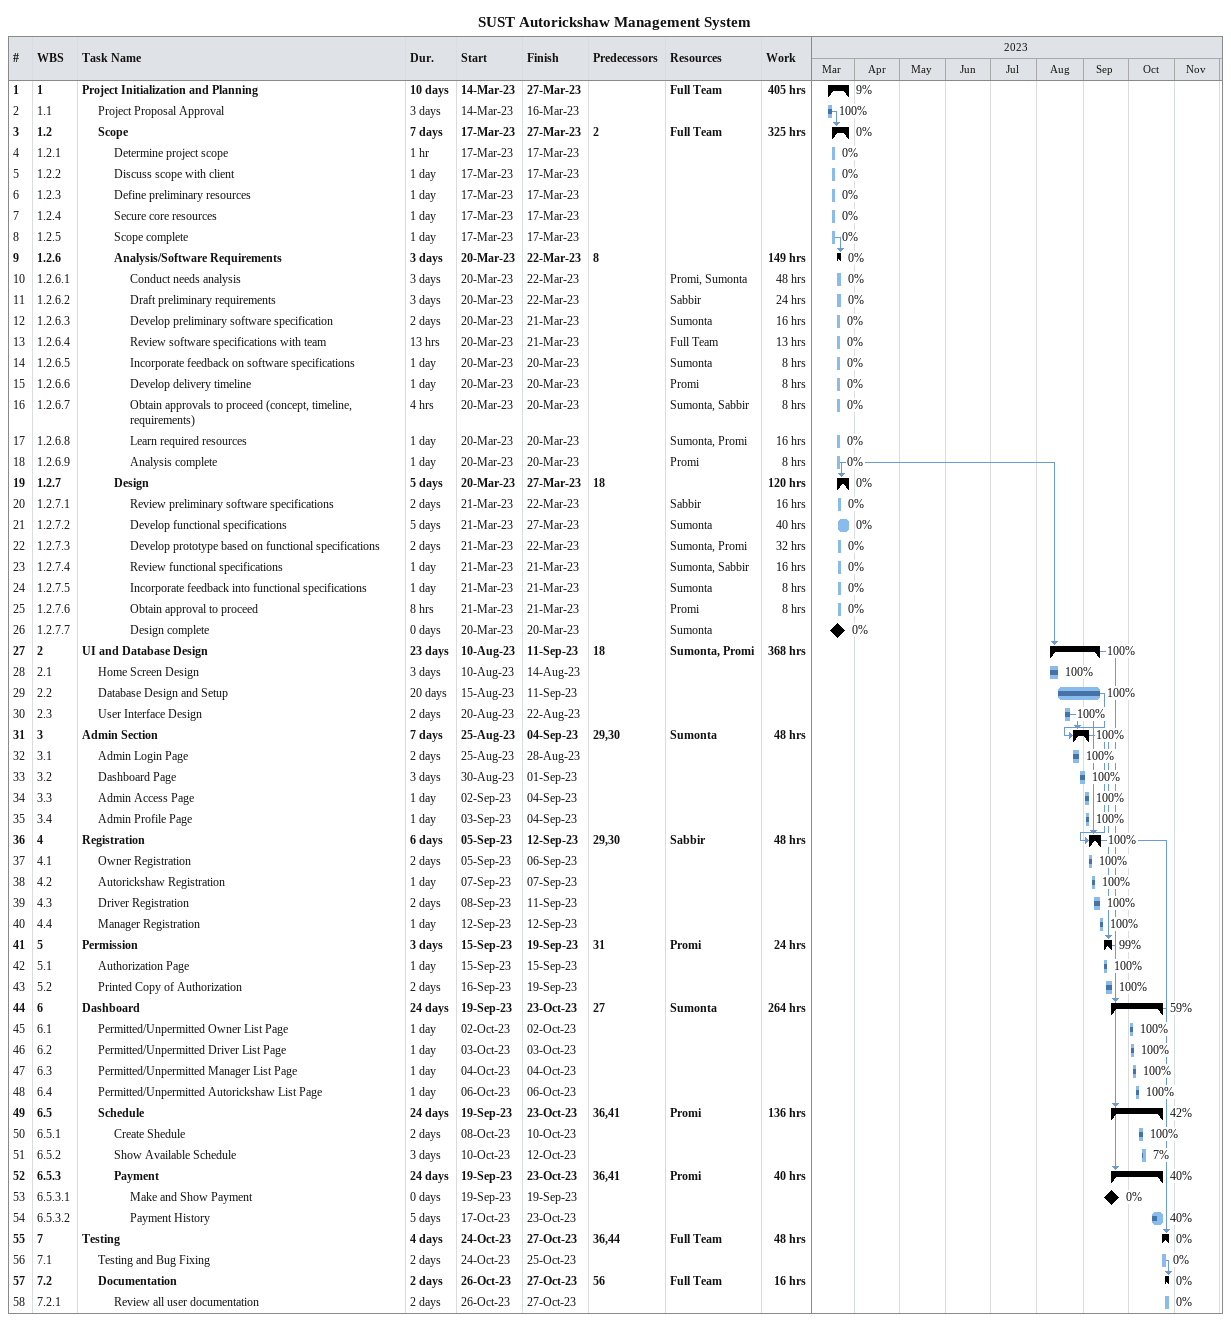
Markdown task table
SUST Autorickshaw Management System

| ID | WBS | Task | Duration | Start | Finish | Predecessors | Resources | % complete | Work (h) |
|---|---|---|---|---|---|---|---|---|---|
| 1 | 1 | **Project Initialization and Planning** | 10d | 2023-03-14 | 2023-03-27 |  | Full Team | 9 | 405 |
| 2 | 1.1 | Project Proposal Approval | 3d | 2023-03-14 | 2023-03-16 |  |  | 100 |  |
| 3 | 1.2 | **Scope** | 7d | 2023-03-17 | 2023-03-27 | 2 | Full Team | 0 | 325 |
| 4 | 1.2.1 | Determine project scope | 1h | 2023-03-17 | 2023-03-17 |  |  | 0 |  |
| 5 | 1.2.2 | Discuss scope with client | 1d | 2023-03-17 | 2023-03-17 |  |  | 0 |  |
| 6 | 1.2.3 | Define preliminary resources | 1d | 2023-03-17 | 2023-03-17 |  |  | 0 |  |
| 7 | 1.2.4 | Secure core resources | 1d | 2023-03-17 | 2023-03-17 |  |  | 0 |  |
| 8 | 1.2.5 | Scope complete | 1d | 2023-03-17 | 2023-03-17 |  |  | 0 |  |
| 9 | 1.2.6 | **Analysis/Software Requirements** | 3d | 2023-03-20 | 2023-03-22 | 8 |  | 0 | 149 |
| 10 | 1.2.6.1 | Conduct needs analysis | 3d | 2023-03-20 | 2023-03-22 |  | Promi, Sumonta | 0 | 48 |
| 11 | 1.2.6.2 | Draft preliminary requirements | 3d | 2023-03-20 | 2023-03-22 |  | Sabbir | 0 | 24 |
| 12 | 1.2.6.3 | Develop preliminary software specification | 2d | 2023-03-20 | 2023-03-21 |  | Sumonta | 0 | 16 |
| 13 | 1.2.6.4 | Review software specifications with team | 13h | 2023-03-20 | 2023-03-21 |  | Full Team | 0 | 13 |
| 14 | 1.2.6.5 | Incorporate feedback on software specifications | 1d | 2023-03-20 | 2023-03-20 |  | Sumonta | 0 | 8 |
| 15 | 1.2.6.6 | Develop delivery timeline | 1d | 2023-03-20 | 2023-03-20 |  | Promi | 0 | 8 |
| 16 | 1.2.6.7 | Obtain approvals to proceed (concept, timeline, requirements) | 4h | 2023-03-20 | 2023-03-20 |  | Sumonta, Sabbir | 0 | 8 |
| 17 | 1.2.6.8 | Learn required resources | 1d | 2023-03-20 | 2023-03-20 |  | Sumonta, Promi | 0 | 16 |
| 18 | 1.2.6.9 | Analysis complete | 1d | 2023-03-20 | 2023-03-20 |  | Promi | 0 | 8 |
| 19 | 1.2.7 | **Design** | 5d | 2023-03-20 | 2023-03-27 | 18 |  | 0 | 120 |
| 20 | 1.2.7.1 | Review preliminary software specifications | 2d | 2023-03-21 | 2023-03-22 |  | Sabbir | 0 | 16 |
| 21 | 1.2.7.2 | Develop functional specifications | 5d | 2023-03-21 | 2023-03-27 |  | Sumonta | 0 | 40 |
| 22 | 1.2.7.3 | Develop prototype based on functional specifications | 2d | 2023-03-21 | 2023-03-22 |  | Sumonta, Promi | 0 | 32 |
| 23 | 1.2.7.4 | Review functional specifications | 1d | 2023-03-21 | 2023-03-21 |  | Sumonta, Sabbir | 0 | 16 |
| 24 | 1.2.7.5 | Incorporate feedback into functional specifications | 1d | 2023-03-21 | 2023-03-21 |  | Sumonta | 0 | 8 |
| 25 | 1.2.7.6 | Obtain approval to proceed | 8h | 2023-03-21 | 2023-03-21 |  | Promi | 0 | 8 |
| 26 | 1.2.7.7 | Design complete | 0d | 2023-03-20 | 2023-03-20 |  | Sumonta | 0 |  |
| 27 | 2 | **UI and Database Design** | 23d | 2023-08-10 | 2023-09-11 | 18 | Sumonta, Promi | 100 | 368 |
| 28 | 2.1 | Home Screen Design | 3d | 2023-08-10 | 2023-08-14 |  |  | 100 |  |
| 29 | 2.2 | Database Design and Setup | 20d | 2023-08-15 | 2023-09-11 |  |  | 100 |  |
| 30 | 2.3 | User Interface Design | 2d | 2023-08-20 | 2023-08-22 |  |  | 100 |  |
| 31 | 3 | **Admin Section** | 7d | 2023-08-25 | 2023-09-04 | 29, 30 | Sumonta | 100 | 48 |
| 32 | 3.1 | Admin Login Page | 2d | 2023-08-25 | 2023-08-28 |  |  | 100 |  |
| 33 | 3.2 | Dashboard Page | 3d | 2023-08-30 | 2023-09-01 |  |  | 100 |  |
| 34 | 3.3 | Admin Access Page | 1d | 2023-09-02 | 2023-09-04 |  |  | 100 |  |
| 35 | 3.4 | Admin Profile Page | 1d | 2023-09-03 | 2023-09-04 |  |  | 100 |  |
| 36 | 4 | **Registration** | 6d | 2023-09-05 | 2023-09-12 | 29, 30 | Sabbir | 100 | 48 |
| 37 | 4.1 | Owner Registration | 2d | 2023-09-05 | 2023-09-06 |  |  | 100 |  |
| 38 | 4.2 | Autorickshaw Registration | 1d | 2023-09-07 | 2023-09-07 |  |  | 100 |  |
| 39 | 4.3 | Driver Registration | 2d | 2023-09-08 | 2023-09-11 |  |  | 100 |  |
| 40 | 4.4 | Manager Registration | 1d | 2023-09-12 | 2023-09-12 |  |  | 100 |  |
| 41 | 5 | **Permission** | 3d | 2023-09-15 | 2023-09-19 | 31 | Promi | 99 | 24 |
| 42 | 5.1 | Authorization Page | 1d | 2023-09-15 | 2023-09-15 |  |  | 100 |  |
| 43 | 5.2 | Printed Copy of Authorization | 2d | 2023-09-16 | 2023-09-19 |  |  | 100 |  |
| 44 | 6 | **Dashboard** | 24d | 2023-09-19 | 2023-10-23 | 27 | Sumonta | 59 | 264 |
| 45 | 6.1 | Permitted/Unpermitted Owner List Page | 1d | 2023-10-02 | 2023-10-02 |  |  | 100 |  |
| 46 | 6.2 | Permitted/Unpermitted Driver List Page | 1d | 2023-10-03 | 2023-10-03 |  |  | 100 |  |
| 47 | 6.3 | Permitted/Unpermitted Manager List Page | 1d | 2023-10-04 | 2023-10-04 |  |  | 100 |  |
| 48 | 6.4 | Permitted/Unpermitted Autorickshaw List Page | 1d | 2023-10-06 | 2023-10-06 |  |  | 100 |  |
| 49 | 6.5 | **Schedule** | 24d | 2023-09-19 | 2023-10-23 | 36, 41 | Promi | 42 | 136 |
| 50 | 6.5.1 | Create Shedule | 2d | 2023-10-08 | 2023-10-10 |  |  | 100 |  |
| 51 | 6.5.2 | Show Available Schedule | 3d | 2023-10-10 | 2023-10-12 |  |  | 7 |  |
| 52 | 6.5.3 | **Payment** | 24d | 2023-09-19 | 2023-10-23 | 36, 41 | Promi | 40 | 40 |
| 53 | 6.5.3.1 | Make and Show Payment | 0d | 2023-09-19 | 2023-09-19 |  |  | 0 |  |
| 54 | 6.5.3.2 | Payment History | 5d | 2023-10-17 | 2023-10-23 |  |  | 40 |  |
| 55 | 7 | **Testing** | 4d | 2023-10-24 | 2023-10-27 | 36, 44 | Full Team | 0 | 48 |
| 56 | 7.1 | Testing and Bug Fixing | 2d | 2023-10-24 | 2023-10-25 |  |  | 0 |  |
| 57 | 7.2 | **Documentation** | 2d | 2023-10-26 | 2023-10-27 | 56 | Full Team | 0 | 16 |
| 58 | 7.2.1 | Review all user documentation | 2d | 2023-10-26 | 2023-10-27 |  |  | 0 |  |
